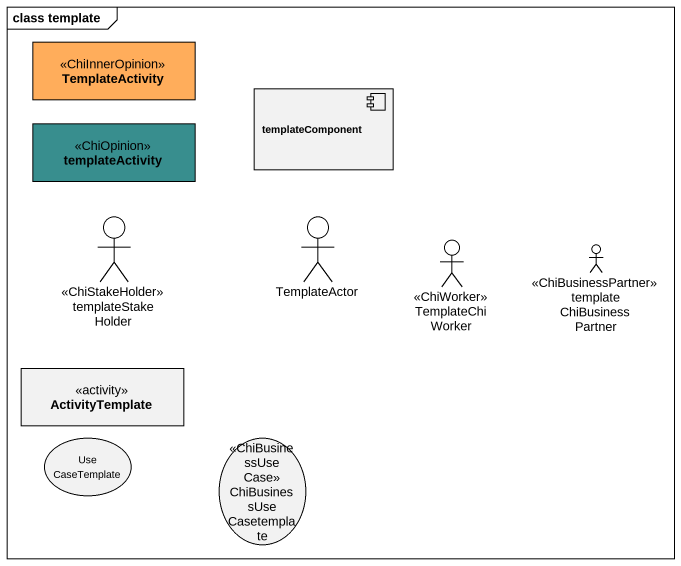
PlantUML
@startuml
mainframe class template
allowmixing
hide circle
hide empty members
class TemplateActivity <<ChiInnerOpinion>> #FFAD5B
component templateComponent
class templateActivity <<ChiOpinion>> #388E8E
actor templateStakeHolder <<ChiStakeHolder>>
actor TemplateActor
actor TemplateChiWorker <<ChiWorker>>
actor "template ChiBusinessPartner" as template_ChiBusinessPartner <<ChiBusinessPartner>>
class ActivityTemplate <<activity>>
usecase "Use CaseTemplate" as Use_CaseTemplate
usecase ChiBusinessUseCasetemplate <<ChiBusinessUseCase>>
@enduml
